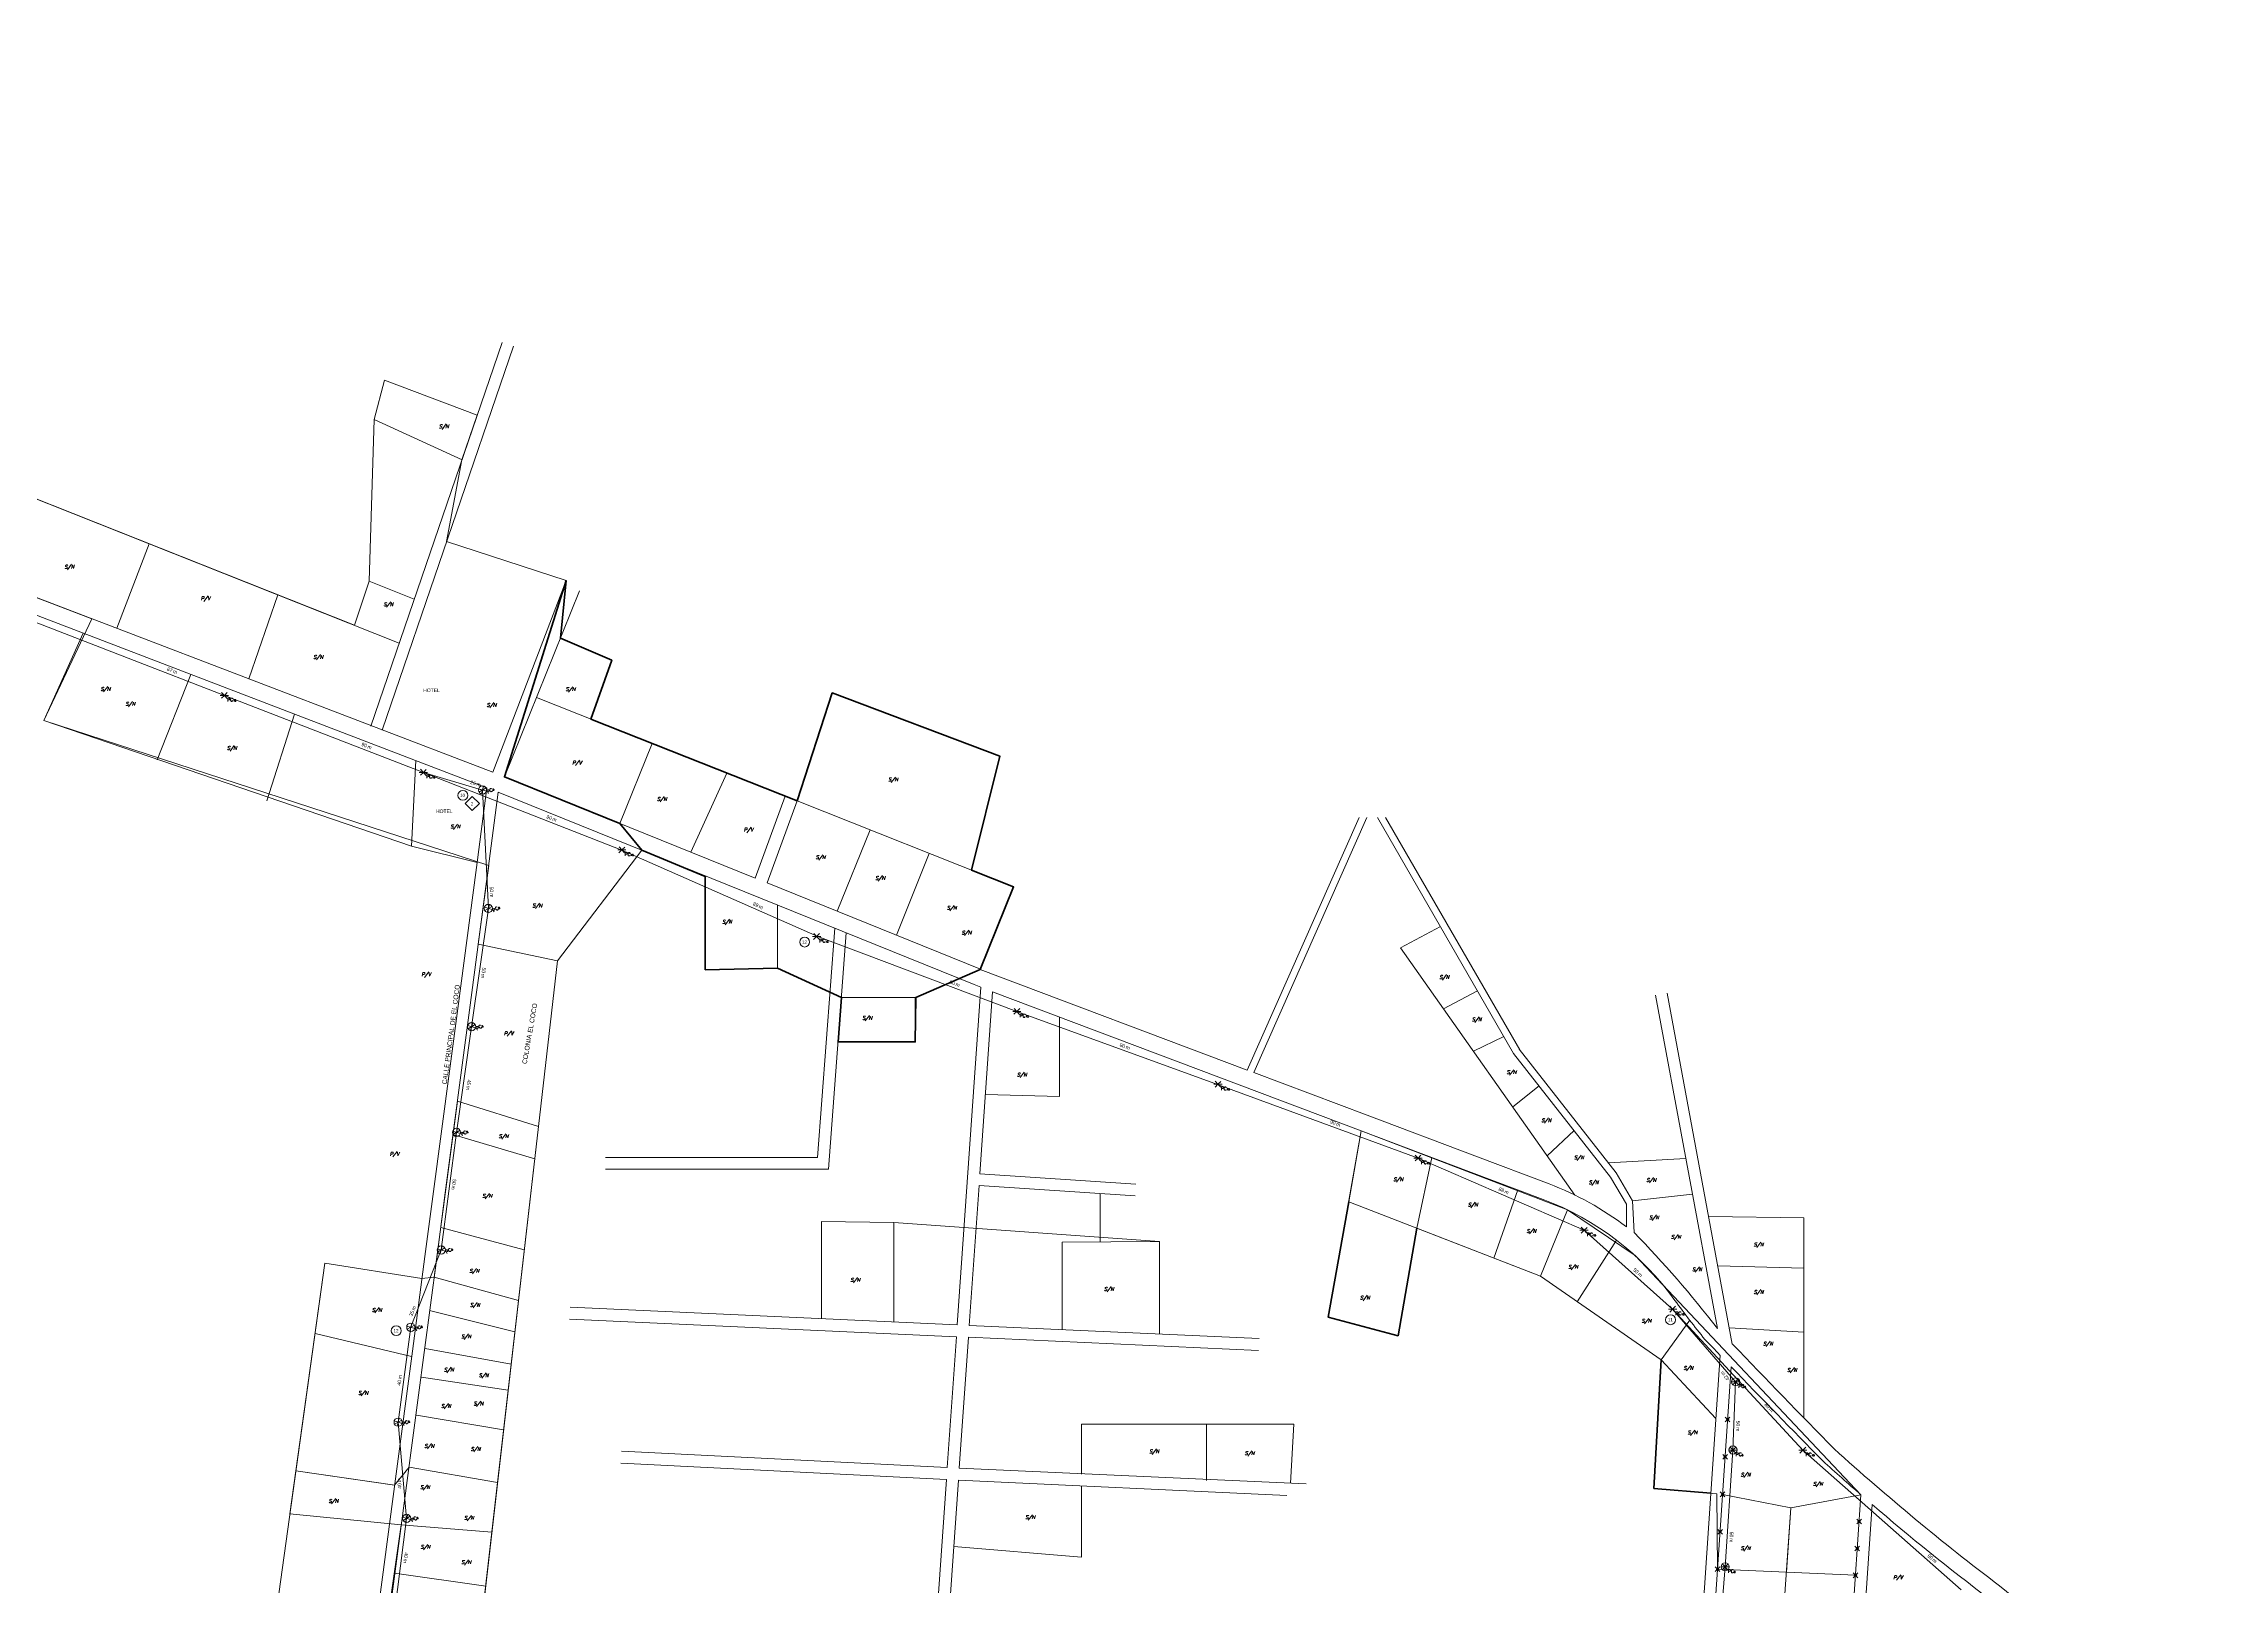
# Model space of a CAD drawing. Header units: metres. Extents: x 276196 to 280123, y 1482787 to 1490589.
# Drawn here: x 276991 to 277911, y 1489822 to 1490473 of the extents above; entities that cross this region are included whole.
import ezdxf
from ezdxf.enums import TextEntityAlignment as Align

# ---------------------------------------------------------------- set-up
doc = ezdxf.new("R2010")
doc.units = ezdxf.units.M
doc.header["$PDMODE"] = 35
doc.header["$PDSIZE"] = 1
for name, color, linetype, lineweight in [('_ADDRESSDIBUJO', 7, 'Continuous', 0), ('_COMODINBASETEXT', 1, 'Continuous', 0), ('_HOUSECOUNT', 7, 'Continuous', 0), ('_LOTLINE', 9, 'Continuous', 0), ('_MICROZONES', 2, 'Continuous', 0), ('_POLEPED', 7, 'Continuous', 0), ('_STRAND', 3, 'Continuous', 0), ('_STRANDDISTANCE', 3, 'Continuous', 0), ('_STREET', 5, 'Continuous', 0)]:
    doc.layers.add(name, color=color, linetype=linetype, lineweight=lineweight)
doc.styles.add('Address', font='ITALICS.shx', dxfattribs={"height": 1.5})
doc.styles.add('ROMANS', font='romans.shx', dxfattribs={"height": 0.2})
doc.styles.get("Standard").update_dxf_attribs({"font": 'arial.ttf'})
doc.styles.add('Style-ENGINEERING', font='ENGINEERING.shx')

# ---------------------------------------------------------------- blocks, each defined once
blk = doc.blocks.new('PC15_E')
at = {"layer": '_POLEPED', "color": 1}
for p, q in [((-1.74, 0), (0, 0)), ((-1.19, 1.27), (0, 0)), ((0, 0), (1.24, 1.22)), ((0, 0), (1.74, 0)), ((-1.24, -1.22), (0, 0)), ((0, 0), (1.19, -1.27))]:
    blk.add_line(p, q, dxfattribs=at)
at = {"layer": '_POLEPED', "linetype": 'Continuous', "style": 'ROMANS'}
for s, height, p in [('PC', 1.391, (1.18, -2.51)), ('15', 0.732, (3.72, -2.51))]:
    blk.add_text(s, height=height, rotation=359.64776, dxfattribs=at).set_placement(p)
blk = doc.blocks.new('PC8_N')
at = {"layer": '_POLEPED', "color": 1}
for p, q in [((-1.24, -1.22), (1.24, 1.22)), ((-1.19, 1.27), (1.19, -1.27)), ((-1.74, 0), (1.74, 0))]:
    blk.add_line(p, q, dxfattribs=at)
blk.add_circle((0, 0), 1.74, dxfattribs=at)
at = {"layer": '_POLEPED', "linetype": 'Continuous', "style": 'ROMANS'}
for s, height, p in [('PC', 1.391, (1.18, -2.51)), ('8', 0.732, (3.72, -2.51))]:
    blk.add_text(s, height=height, rotation=359.64776, dxfattribs=at).set_placement(p)
blk = doc.blocks.new('PV')
at = {"layer": '_ADDRESSDIBUJO', "color": 7, "linetype": 'Continuous', "lineweight": 0, "style": 'Address'}
blk.add_text('P/V', height=1.5, dxfattribs=at).set_placement((2.09, 0.23), align=Align.CENTER)
blk = doc.blocks.new('SN')
at = {"layer": '_ADDRESSDIBUJO', "color": 7, "linetype": 'Continuous', "lineweight": 0, "style": 'Address'}
blk.add_text('S/N', height=1.5, dxfattribs=at).set_placement((2, 0), align=Align.CENTER)
blk = doc.blocks.new('PC6_N')
at = {"layer": '_POLEPED', "color": 1}
for p, q in [((-1.23, -1.23), (1.25, 1.21)), ((-1.18, 1.26), (1.2, -1.28)), ((-1.73, -0.01), (1.75, -0.01))]:
    blk.add_line(p, q, dxfattribs=at)
blk.add_circle((0.01, -0.01), 1.74, dxfattribs=at)
at = {"layer": '_POLEPED', "linetype": 'Continuous', "style": 'ROMANS'}
for s, height, p in [('PC', 1.391, (1.19, -2.52)), ('6', 0.732, (3.73, -2.52))]:
    blk.add_text(s, height=height, rotation=359.64776, dxfattribs=at).set_placement(p)
blk = doc.blocks.new('*U57')
at = {"layer": '_STRANDDISTANCE'}
blk.add_text('m', height=1.5, dxfattribs=at).set_placement((1.57, 0))
at = {"layer": '_STRANDDISTANCE', "flags": 4}
blk.add_attdef('?', text='', height=1.5, dxfattribs=at).set_placement((1.17, 0), align=Align.RIGHT)
blk = doc.blocks.new('HCRES_12')
at = {"layer": '_HOUSECOUNT', "color": 1, "linetype": 'Continuous', "lineweight": 0}
blk.add_ellipse((0, 0), major_axis=(-1.48, 1.48), ratio=1, start_param=3.926991, end_param=10.210176, dxfattribs=at)
at = {"layer": '_HOUSECOUNT', "color": 7, "linetype": 'Continuous', "lineweight": 0, "style": 'Style-ENGINEERING'}
blk.add_text('12', height=1.35, dxfattribs=at).set_placement((-0.08, 0), align=Align.MIDDLE_CENTER)
blk = doc.blocks.new('HCCOM_2')
at = {"layer": '_HOUSECOUNT', "color": 3, "linetype": 'Continuous', "lineweight": 0, "flags": 128}
blk.add_lwpolyline([(-2.86, 0.15), (0.11, 3.12), (3.08, 0.15), (0.11, -2.82), (-2.86, 0.15)], close=True, dxfattribs=at)
at = {"layer": '_HOUSECOUNT', "color": 7, "linetype": 'Continuous', "lineweight": 0, "style": 'Style-ENGINEERING'}
blk.add_text('2', height=1.35, dxfattribs=at).set_placement((0, 0), align=Align.MIDDLE_CENTER)
blk = doc.blocks.new('HCRES_10')
at = {"layer": '_HOUSECOUNT', "color": 1, "linetype": 'Continuous', "lineweight": 0}
blk.add_circle((0.14, 0), 2.1, dxfattribs=at)
at = {"layer": '_HOUSECOUNT', "color": 7, "linetype": 'Continuous', "lineweight": 0, "style": 'Style-ENGINEERING'}
blk.add_text('10', height=1.35, dxfattribs=at).set_placement((0, 0), align=Align.MIDDLE_CENTER)
blk = doc.blocks.new('HCRES_11')
at = {"layer": '_HOUSECOUNT', "color": 1, "linetype": 'Continuous', "lineweight": 0}
blk.add_circle((0.14, 0), 2.1, dxfattribs=at)
at = {"layer": '_HOUSECOUNT', "color": 7, "linetype": 'Continuous', "lineweight": 0, "style": 'Style-ENGINEERING'}
blk.add_text('11', height=1.35, dxfattribs=at).set_placement((0.06, 0), align=Align.MIDDLE_CENTER)

msp = doc.modelspace()

# ---------------------------------------------------------------- linework, layer by layer
at = {"layer": '_LOTLINE', "color": 9}
for p, q in [((277180.28, 1490165.47), (276377.27, 1490472.6)), ((277140.83, 1490219.9), (276821.03, 1490346.78)), ((277128.84, 1490184.86), (277184.21, 1490346.62)), ((277133.57, 1490183.24), (277188.94, 1490345)), ((277130.18, 1490314.21), (277134.62, 1490330.78)), ((277134.62, 1490330.78), (277173.73, 1490316.02)), ((277167.27, 1490297.14), (277130.18, 1490314.21)), ((277177.78, 1490158.93), (276879.85, 1490272.88)), ((277021.63, 1490226.15), (277035.3, 1490261.77)), ((277211.21, 1490246.32), (277160.76, 1490262.68)), ((277077.3, 1490204.86), (277089.66, 1490240.2)), ((277128.18, 1490245.98), (277121.96, 1490227.39)), ((277147.15, 1490238.35), (277128.18, 1490245.98)), ((277180.28, 1490165.47), (277211.21, 1490246.32)), ((277185.18, 1490163.49), (277216.84, 1490241.97)), ((277007.52, 1490224.05), (276990.91, 1490187.22)), ((277208.78, 1490221.98), (277230.44, 1490212.66)), ((277230.44, 1490212.66), (277221.61, 1490187.85)), ((277052.97, 1490206.67), (277038.65, 1490170.74)), ((277303.61, 1490155.32), (277198.68, 1490196.95)), ((277308.61, 1490153.34), (277323.44, 1490198.86)), ((277323.44, 1490198.86), (277394.09, 1490172.24)), ((277145.95, 1490134.22), (276990.91, 1490187.22)), ((277096.67, 1490189.95), (277084.96, 1490153.34)), ((277233.89, 1490143.84), (277247.49, 1490177.58)), ((277145.95, 1490134.22), (277147.85, 1490170.43)), ((277263.78, 1490131.78), (277279.01, 1490165.08)), ((277394.09, 1490172.24), (277382.11, 1490124.17)), ((277383.32, 1490076), (277182.56, 1490157)), ((277290.97, 1490120.81), (277185.18, 1490163.49)), ((277290.97, 1490120.81), (277303.61, 1490155.32)), ((277296, 1490118.78), (277308.61, 1490153.34)), ((277399.91, 1490117.11), (277308.61, 1490153.34)), ((277498.42, 1490039.88), (277545.64, 1490146.41)), ((277501.23, 1490038.82), (277548.92, 1490146.41)), ((277553.33, 1490146.41), (277610.81, 1490046.85)), ((277556.79, 1490146.41), (277613.41, 1490048.35)), ((277325.53, 1490106.86), (277339.42, 1490141.11)), ((277145.95, 1490134.22), (277173.64, 1490127.33)), ((277207.56, 1490085.93), (277243.12, 1490132.57)), ((277350.59, 1490096.75), (277364.33, 1490131.23)), ((277269.89, 1490121.51), (277269.89, 1490082.2)), ((277385.94, 1490082.49), (277296, 1490118.78)), ((277300.35, 1490109.48), (277300.35, 1490082.81)), ((277385.94, 1490082.49), (277399.91, 1490117.11)), ((277317.27, 1490003.04), (277324.45, 1490099.75)), ((277563.13, 1490091.42), (277579.92, 1490100.35)), ((277174.13, 1490092.93), (277207.56, 1490085.93)), ((277321.91, 1489998.04), (277329.32, 1490097.78)), ((277636.67, 1489987.17), (277563.13, 1490091.42)), ((277207.56, 1490085.93), (277139.01, 1489489.52)), ((277269.89, 1490082.2), (277300.35, 1490082.81)), ((277385.87, 1490082.31), (277498.42, 1490039.88)), ((277376.13, 1489932.45), (277386.09, 1490074.88)), ((277383.32, 1490076), (277386.09, 1490074.88)), ((277385.7, 1489996.19), (277391.07, 1490072.87)), ((277391.07, 1490072.87), (277546.55, 1490014.26)), ((277581.23, 1490065.76), (277595.53, 1490073.32)), ((277703.04, 1489924.39), (277675.58, 1490072.3)), ((277327.25, 1490070.49), (277358.65, 1490070.49)), ((277358.44, 1490051.78), (277358.44, 1490070.49)), ((277696.74, 1489930.97), (277670.66, 1490071.39)), ((277419.26, 1490062.24), (277419.26, 1490028.77)), ((277593.88, 1490047.84), (277606.69, 1490053.97)), ((277325.62, 1490051.78), (277358.44, 1490051.78)), ((277610.81, 1490046.85), (277651.72, 1489994.76)), ((277613.17, 1490048.7), (277654.08, 1489996.61)), ((277501.23, 1490038.82), (277549.01, 1490020.81)), ((277165.36, 1490026.77), (277199.53, 1490016.07)), ((277419.26, 1490028.77), (277388.04, 1490029.62)), ((277610.45, 1490024.35), (277621.51, 1490033.23)), ((277549.01, 1490020.81), (277594.37, 1490003.71)), ((277163.43, 1490012.76), (277197.97, 1490002.53)), ((277546.55, 1490014.26), (277541.23, 1489984.34)), ((277546.55, 1490014.26), (277591.9, 1489997.16)), ((277624.95, 1490003.79), (277636.3, 1490014.39)), ((277227.85, 1490003.04), (277317.27, 1490003.04)), ((277576.32, 1490003.03), (277570.02, 1489973.17)), ((277576.32, 1490003.03), (277576.32, 1490003.03)), ((277576.32, 1490003.03), (277576.32, 1490003.03)), ((277594.37, 1490003.71), (277625.74, 1489991.88)), ((277650.8, 1490000.79), (277683.42, 1490002.67)), ((277227.85, 1489998.04), (277321.91, 1489998.04)), ((277381.22, 1489932.22), (277385.35, 1489991.2)), ((277385.35, 1489991.2), (277451.2, 1489986.86)), ((277385.7, 1489996.19), (277451.53, 1489991.85)), ((277591.9, 1489997.16), (277623.28, 1489985.33)), ((277612.62, 1489989.35), (277602.43, 1489960.59)), ((277651.72, 1489994.76), (277658.35, 1489983.28)), ((277654.08, 1489996.61), (277660.95, 1489984.78)), ((277436.48, 1489987.83), (277436.45, 1489967.41)), ((277541.23, 1489984.34), (277622.12, 1489952.95)), ((277633.56, 1489980.9), (277622.12, 1489952.95)), ((277658.35, 1489983.28), (277658.35, 1489973.8)), ((277660.95, 1489984.78), (277686.23, 1489987.53)), ((277660.95, 1489984.78), (277661.58, 1489971.46)), ((277158.29, 1489973.49), (277193.55, 1489964.1)), ((277318.94, 1489976.01), (277318.94, 1489935.06)), ((277349.45, 1489975.64), (277318.94, 1489976.01)), ((277349.45, 1489975.64), (277349.45, 1489933.67)), ((277461.5, 1489967.6), (277349.45, 1489975.64)), ((277733.18, 1489977.64), (277693.06, 1489978.14)), ((277733.18, 1489893.29), (277733.18, 1489977.64)), ((277420.45, 1489967.29), (277461.5, 1489967.6)), ((277420.45, 1489930.44), (277420.45, 1489967.29)), ((277461.5, 1489928.57), (277461.5, 1489967.6)), ((277654.2, 1489968.16), (277637.62, 1489942.24)), ((277109.42, 1489958.53), (277087.33, 1489800.03)), ((277150.39, 1489951.96), (277109.42, 1489958.53)), ((277155.51, 1489952.56), (277191.09, 1489942.69)), ((277622.12, 1489952.95), (277673.02, 1489917.79)), ((277696.91, 1489957.42), (277733.18, 1489956.37)), ((277153.59, 1489938.52), (277189.58, 1489929.53)), ((277212.66, 1489934.89), (277375.78, 1489927.47)), ((277212.89, 1489939.88), (277376.13, 1489932.45)), ((277685.05, 1489934.46), (277673.02, 1489917.79)), ((277146.03, 1489919.07), (277105.27, 1489928.79)), ((277371.92, 1489872.29), (277375.78, 1489927.47)), ((277377.01, 1489872.04), (277380.87, 1489927.23)), ((277380.87, 1489927.23), (277503.18, 1489921.67)), ((277381.22, 1489932.22), (277503.41, 1489926.66)), ((277733.18, 1489929.45), (277701.78, 1489931.17)), ((277151.8, 1489922.55), (277188.01, 1489915.87)), ((277673.02, 1489917.79), (277696.06, 1489893.05)), ((277676.97, 1489606.36), (277697.84, 1489919.7)), ((277150.14, 1489910.42), (277186.75, 1489904.9)), ((277695.16, 1489804.29), (277702.52, 1489914.83)), ((277148.07, 1489894.38), (277184.83, 1489888.22)), ((277428.55, 1489869.46), (277428.55, 1489890.65)), ((277428.55, 1489890.65), (277518.09, 1489890.65)), ((277481.31, 1489866.82), (277481.31, 1489890.65)), ((277518.09, 1489890.65), (277516.75, 1489865.76)), ((277234.47, 1489879.17), (277371.92, 1489872.29)), ((277138.92, 1489864.9), (277097.21, 1489870.95)), ((277144.96, 1489872.42), (277182.27, 1489865.95)), ((277234.22, 1489874.18), (277371.57, 1489867.3)), ((277377.01, 1489872.04), (277523.31, 1489865.47)), ((277367.64, 1489811.15), (277371.57, 1489867.3)), ((277372.72, 1489810.91), (277376.66, 1489867.05)), ((277376.66, 1489867.05), (277515.16, 1489860.47)), ((277428.55, 1489864.59), (277428.55, 1489834.53)), ((277698.94, 1489861.02), (277727.72, 1489855.27)), ((277727.72, 1489855.27), (277757.27, 1489860.84)), ((277753.46, 1489804.26), (277757.27, 1489860.84)), ((277727.72, 1489855.27), (277716.22, 1489689.12)), ((277756.72, 1489778.26), (277762, 1489856.75)), ((277141.66, 1489848.12), (277179.87, 1489845.05)), ((277374.69, 1489838.98), (277428.55, 1489834.53)), ((277138.75, 1489827.76), (277177.26, 1489822.35)), ((277696.83, 1489829.43), (277754.98, 1489826.89))]:
    msp.add_line(p, q, dxfattribs=at)
at = {"layer": '_LOTLINE', "lineweight": 70}
for p, q in [((277541.23, 1489984.34), (277532.59, 1489935.65)), ((277562.16, 1489927.91), (277570.02, 1489973.17)), ((277532.59, 1489935.65), (277562.16, 1489927.91)), ((277669.87, 1489863.55), (277673.02, 1489917.79)), ((277693.96, 1489861.46), (277669.87, 1489863.55))]:
    msp.add_line(p, q, dxfattribs=at)
at = {"layer": '_LOTLINE', "color": 9, "flags": 128}
for points in [[(277177.78, 1490158.93), (277173.39, 1490125.34), (277165.5, 1490065.85)], [(277182.56, 1490157), (277178.35, 1490124.68), (277170.46, 1490065.19)], [(277165.5, 1490065.85), (277155.27, 1489988.73)], [(277170.46, 1490065.19), (277160.23, 1489988.08)], [(277155.27, 1489988.73), (277151.63, 1489961.33)], [(277160.23, 1489988.08), (277156.59, 1489960.68)], [(277151.63, 1489961.33), (277146.34, 1489921.44), (277139.19, 1489867.5), (277130.18, 1489799.56), (277121.8, 1489736.4), (277115.42, 1489688.3), (277102.07, 1489607.27), (277089.08, 1489513.99), (277085.06, 1489485.13), (277082.49, 1489471.79), (277082.49, 1489417.52), (277082.49, 1489297.66), (277085.08, 1489194.76), (277085.94, 1489160.49)], [(277156.59, 1489960.68), (277151.3, 1489920.78), (277144.14, 1489866.84), (277135.13, 1489798.9), (277126.75, 1489735.74), (277120.36, 1489687.56), (277107.01, 1489606.52), (277094.03, 1489513.3), (277090, 1489484.31), (277087.49, 1489471.31), (277087.49, 1489417.52), (277087.49, 1489297.72), (277088.36, 1489263.29)]]:
    msp.add_lwpolyline(points, dxfattribs=at)
at = {"layer": '_LOTLINE', "color": 9}
for centre, radius, start, end in [((277580.51, 1489871.88), 128.24, 52.62769, 69.34429), ((277580.51, 1489871.88), 121.24, 35.79108, 69.34429), ((277322.05, 1489641.2), 473.65, 37.71667, 44.20648), ((277960.66, 1490145.97), 347.42, 215.79108, 219.21375), ((281376.18, 1493452.87), 5100.34, 223.74365, 223.84671), ((281376.18, 1493452.87), 5093.34, 223.84928, 224.54325), ((281376.18, 1493452.87), 5100.34, 223.92265, 224.54548), ((278423.86, 1490627.58), 1008.99, 227.79578, 232.93258), ((278423.86, 1490627.58), 1015.99, 227.78455, 228.99651), ((278423.86, 1490627.58), 1015.99, 229.34945, 232.92351), ((280397.64, 1492932.76), 4042.32, 230.30283, 232.02928)]:
    msp.add_arc(centre, radius, start, end, dxfattribs=at)
for p in [(277701.04, 1489892.6), (277699.99, 1489876.81), (277698.94, 1489861.02), (277697.89, 1489845.23), (277756.5, 1489849.52), (277755.74, 1489838.21), (277696.83, 1489829.43), (277754.98, 1489826.89)]:
    msp.add_point(p, dxfattribs=at)
at = {"layer": '_MICROZONES'}
for points in [[(276990.91, 1490187.22), (277178.53, 1490126.11), (277174.13, 1490092.93), (277207.56, 1490085.93), (277243.12, 1490132.57), (277233.89, 1490143.84), (277185.18, 1490163.49), (277211.21, 1490246.32), (277160.76, 1490262.68), (277167.25, 1490297.15), (277173.73, 1490316.02), (277134.62, 1490330.78), (277130.18, 1490314.21), (277128.18, 1490245.98), (277121.96, 1490227.39), (276821.03, 1490346.78), (276805.9, 1490308.66), (277011.16, 1490230.15)], [(277532.59, 1489935.65), (277562.16, 1489927.91), (277570.02, 1489973.17), (277622.12, 1489952.95), (277673.02, 1489917.79), (277669.87, 1489863.55), (277696.45, 1489861.24), (277696.83, 1489829.43), (277725.91, 1489828.16), (277727.72, 1489855.27), (277757.27, 1489860.84), (277661.99, 1489961.66), (277633.56, 1489980.9), (277546.55, 1490014.26)], [(277097.21, 1489870.95), (277138.84, 1489864.92), (277144.96, 1489872.42), (277182.27, 1489865.95), (277151.74, 1489600.33), (277107.01, 1489606.52), (277141.66, 1489848.12), (277094.68, 1489852.77)]]:
    msp.add_lwpolyline(points, close=True, dxfattribs=at)
at = {"layer": '_MICROZONES', "lineweight": 70}
msp.add_lwpolyline([(277211.21, 1490246.32), (277185.18, 1490163.49), (277233.89, 1490143.84), (277243.12, 1490132.57), (277269.89, 1490121.51), (277269.89, 1490082.2), (277300.35, 1490082.81), (277327.29, 1490070.49), (277325.9, 1490051.78), (277358.44, 1490051.78), (277358.65, 1490070.49), (277385.87, 1490082.31), (277399.91, 1490117.11), (277382.11, 1490124.17), (277394.09, 1490172.24), (277323.44, 1490198.86), (277308.61, 1490153.34), (277221.61, 1490187.85), (277230.44, 1490212.66), (277208.78, 1490221.98)], close=True, dxfattribs=at)
at = {"layer": '_MICROZONES'}
for points in [[(277191.09, 1489942.69), (277199.53, 1490016.07), (277165.36, 1490026.77), (277155.51, 1489952.56)], [(277155.51, 1489952.56), (277155.51, 1489952.56), (277150.39, 1489951.96), (277109.42, 1489958.53), (277097.21, 1489870.95)], [(277097.21, 1489870.95), (277138.84, 1489864.92), (277144.96, 1489872.42), (277182.27, 1489865.95), (277191.09, 1489942.69), (277191.09, 1489942.69)]]:
    msp.add_lwpolyline(points, dxfattribs=at)
at = {"layer": '_STRAND'}
for p, q in [((277067.05, 1490197.84), (276985.82, 1490229.29)), ((277150.96, 1490165.4), (277067.05, 1490197.84)), ((277234.61, 1490132.52), (277150.96, 1490165.4)), ((277150.96, 1490165.4), (277175.94, 1490157.95)), ((277175.94, 1490157.95), (277178.39, 1490108.01)), ((277317.28, 1490096.2), (277234.61, 1490132.52)), ((277178.39, 1490108.01), (277171.32, 1490058.18)), ((277401.27, 1490064.63), (277317.28, 1490096.2)), ((277485.94, 1490033.74), (277401.27, 1490064.63)), ((277171.32, 1490058.18), (277164.94, 1490013.61)), ((277570.47, 1490002.77), (277485.94, 1490033.74)), ((277164.94, 1490013.61), (277158.5, 1489964.04)), ((277640.53, 1489972.36), (277570.47, 1490002.77)), ((277677.86, 1489939.09), (277640.53, 1489972.36)), ((277158.5, 1489964.04), (277145.7, 1489931.6)), ((277732.77, 1489879.62), (277677.86, 1489939.09)), ((277677.86, 1489939.09), (277704.43, 1489908.45)), ((277145.7, 1489931.6), (277140.33, 1489891.45)), ((277704.43, 1489908.45), (277703.29, 1489879.69)), ((277140.33, 1489891.45), (277143.92, 1489850.9)), ((277703.29, 1489879.69), (277700.01, 1489830.45)), ((277799.57, 1489820.83), (277732.77, 1489879.62)), ((277143.92, 1489850.9), (277138.82, 1489810.9)), ((277700.01, 1489830.45), (277697.3, 1489797.03))]:
    msp.add_line(p, q, dxfattribs=at)

# ---------------------------------------------------------------- block references
at = {"layer": '_ADDRESSDIBUJO'}
for name, p in [('PV', (277056.96, 1490237.73)), ('PV', (277150.02, 1490079.23)), ('PV', (277184.86, 1490054.4)), ('PV', (277136.67, 1490003.51)), ('SN', (277706.63, 1489868.57)), ('SN', (277737.13, 1489864.68)), ('SN', (277706.63, 1489837.6)), ('PV', (277770.83, 1489825.06))]:
    msp.add_blockref(name, p, dxfattribs=at)
at = {"layer": '_HOUSECOUNT', "color": 1, "lineweight": 70, "zscale": 0.001}
for name, p in [('HCRES_10', (277167.51, 1490155.7)), ('HCCOM_2', (277171.5, 1490152.08))]:
    msp.add_blockref(name, p, dxfattribs=at)
at = {"layer": '_HOUSECOUNT', "color": 0, "lineweight": 70, "zscale": 0.001}
msp.add_blockref('HCRES_12', (277311.78, 1490093.85), dxfattribs=at)
at = {"layer": '_HOUSECOUNT', "lineweight": 70, "zscale": 0.001}
msp.add_blockref('HCRES_11', (277676.84, 1489934.63), dxfattribs=at)
at = {"layer": '_HOUSECOUNT'}
msp.add_blockref('HCRES_12', (277139.53, 1489930.02), dxfattribs=at)
at = {"layer": '_LOTLINE', "zscale": 0.001}
for name, p in [('SN', (277157.61, 1490310.48)), ('SN', (276999.64, 1490251.31)), ('SN', (277134.22, 1490235.48)), ('SN', (277104.62, 1490213.28)), ('SN', (277014.89, 1490199.79)), ('SN', (277211.02, 1490199.71)), ('SN', (277025.37, 1490193.51)), ('SN', (277177.72, 1490193.05)), ('SN', (277068.2, 1490174.89)), ('PV', (277213.63, 1490168.52)), ('SN', (277249.57, 1490153.4)), ('SN', (277347.08, 1490161.64)), ('PV', (277285.97, 1490140.22)), ('SN', (277316.5, 1490128.9)), ('SN', (277341.61, 1490120.06)), ('SN', (277196.98, 1490108.48)), ('SN', (277371.82, 1490107.51)), ('SN', (277277.05, 1490101.66)), ('SN', (277378.04, 1490097.08)), ('SN', (277579.54, 1490078.33)), ('SN', (277336.13, 1490061.12)), ('SN', (277593.23, 1490060.49)), ('SN', (277401.4, 1490037.19)), ('SN', (277607.9, 1490038.25)), ('SN', (277622.57, 1490017.96)), ('SN', (277182.8, 1490011.27)), ('SN', (277636.35, 1490002.29)), ('SN', (277560.13, 1489993.08)), ('SN', (277642.54, 1489991.78)), ('SN', (277666.84, 1489992.8)), ('SN', (277175.88, 1489986.13)), ('SN', (277591.58, 1489982.37)), ('SN', (277616.29, 1489971.29)), ('SN', (277668.02, 1489977)), ('SN', (277677.23, 1489968.81)), ('SN', (277712.11, 1489965.6)), ('SN', (277170.44, 1489954.51)), ('SN', (277331.11, 1489950.71)), ('SN', (277633.88, 1489956.16)), ('SN', (277686.16, 1489955.14)), ('SN', (277438.09, 1489946.85)), ('SN', (277546.06, 1489943.16)), ('SN', (277712.11, 1489945.57)), ('SN', (277170.74, 1489940.12)), ('SN', (277664.8, 1489933.41)), ('SN', (277166.99, 1489926.83)), ('SN', (277716.07, 1489923.81)), ('SN', (277159.7, 1489912.79)), ('SN', (277174.41, 1489910.44)), ('SN', (277682.48, 1489913.53)), ('SN', (277726.21, 1489912.68)), ('SN', (277158.52, 1489897.5)), ('SN', (277172.2, 1489898.53)), ('SN', (277684.2, 1489886.33)), ('SN', (277151.45, 1489880.69)), ('SN', (277171.01, 1489879.37)), ('SN', (277457.17, 1489878.36)), ('SN', (277497.42, 1489877.62)), ('SN', (277149.68, 1489863.31)), ('SN', (277168.22, 1489850.37)), ('SN', (277404.89, 1489850.63)), ('SN', (277149.82, 1489838.13)), ('SN', (277167.03, 1489831.66))]:
    msp.add_blockref(name, p, dxfattribs=at)
at = {"layer": '_MICROZONES', "zscale": 0.001}
for p in [(277129.34, 1489938), (277123.56, 1489903.03), (277111.04, 1489857.46)]:
    msp.add_blockref('SN', p, dxfattribs=at)
at = {"layer": '_POLEPED'}
for name, p in [('PC15_E', (277067.05, 1490197.84)), ('PC15_E', (277150.96, 1490165.4)), ('PC15_E', (277234.68, 1490132.69)), ('PC15_E', (277316.82, 1490096.2)), ('PC15_E', (277401.27, 1490064.63)), ('PC15_E', (277486.11, 1490033.91)), ('PC15_E', (277570.47, 1490002.77)), ('PC15_E', (277640.53, 1489972.36)), ('PC15_E', (277677.86, 1489939.09)), ('PC8_N', (277704.43, 1489908.45)), ('PC6_N', (277703.28, 1489879.7)), ('PC15_E', (277732.77, 1489879.62)), ('PC8_N', (277700.01, 1489830.45))]:
    msp.add_blockref(name, p, dxfattribs=at)
at = {"layer": '_POLEPED', "rotation": 29.99999999999882}
for p in [(277175.94, 1490157.95), (277178.39, 1490108.01), (277171.32, 1490058.18), (277164.94, 1490013.61), (277158.5, 1489964.04), (277145.67, 1489931.47), (277140.33, 1489891.45), (277143.92, 1489850.9)]:
    msp.add_blockref('PC8_N', p, dxfattribs=at)
at = {"layer": '_STRANDDISTANCE'}
ref = msp.add_blockref('*U57', (277043.72, 1490207.95), dxfattribs=dict(at, rotation=338.8346529531528))
ref.add_attrib('?', '87', dxfattribs={"height": 1.5, "rotation": 338.83465}).set_placement((277044.81, 1490207.53), align=Align.RIGHT)
ref = msp.add_blockref('*U57', (277125.76, 1490176.21), dxfattribs=dict(at, rotation=338.8598803053195))
ref.add_attrib('?', '90', dxfattribs={"height": 1.5, "rotation": 338.85988}).set_placement((277126.84, 1490175.79), align=Align.RIGHT)
ref = msp.add_blockref('*U57', (277171.73, 1490160.25), dxfattribs=dict(at, rotation=343.3932361962416))
ref.add_attrib('?', '26', dxfattribs={"height": 1.5, "rotation": 343.39324}).set_placement((277172.85, 1490159.91), align=Align.RIGHT)
ref = msp.add_blockref('*U57', (277203.74, 1490145.73), dxfattribs=dict(at, rotation=338.5404644180798))
ref.add_attrib('?', '90', dxfattribs={"height": 1.5, "rotation": 338.54046}).set_placement((277204.82, 1490145.3), align=Align.RIGHT)
at = {"layer": '_STRANDDISTANCE', "color": 1, "lineweight": 70, "zscale": 0.001}
msp.add_blockref('SN', (277162.44, 1490141.82), dxfattribs=at)
at = {"layer": '_STRANDDISTANCE'}
ref = msp.add_blockref('*U57', (277179, 1490115.98), dxfattribs=dict(at, rotation=272.8108926863826))
ref.add_attrib('?', '50', dxfattribs={"height": 1.5, "rotation": 272.81089}).set_placement((277179.06, 1490114.82), align=Align.RIGHT)
ref = msp.add_blockref('*U57', (277290.83, 1490108.91), dxfattribs=dict(at, rotation=336.2849606188119))
ref.add_attrib('?', '89', dxfattribs={"height": 1.5, "rotation": 336.28496}).set_placement((277291.9, 1490108.44), align=Align.RIGHT)
ref = msp.add_blockref('*U57', (277175.71, 1490082.02), dxfattribs=dict(at, rotation=261.9223787326366))
ref.add_attrib('?', '50', dxfattribs={"height": 1.5, "rotation": 261.92238}).set_placement((277175.55, 1490080.87), align=Align.RIGHT)
ref = msp.add_blockref('*U57', (277373.82, 1490076.01), dxfattribs=dict(at, rotation=339.3983798318039))
ref.add_attrib('?', '90', dxfattribs={"height": 1.5, "rotation": 339.39838}).set_placement((277374.91, 1490075.6), align=Align.RIGHT)
ref = msp.add_blockref('*U57', (277445.58, 1490049.53), dxfattribs=dict(at, rotation=339.9572503777238))
ref.add_attrib('?', '90', dxfattribs={"height": 1.5, "rotation": 339.95725}).set_placement((277446.67, 1490049.13), align=Align.RIGHT)
ref = msp.add_blockref('*U57', (277169.45, 1490034.82), dxfattribs=dict(at, rotation=261.9223787326366))
ref.add_attrib('?', '45', dxfattribs={"height": 1.5, "rotation": 261.92238}).set_placement((277169.29, 1490033.67), align=Align.RIGHT)
ref = msp.add_blockref('*U57', (277534.29, 1490017.09), dxfattribs=dict(at, rotation=339.8779457452226))
ref.add_attrib('?', '90', dxfattribs={"height": 1.5, "rotation": 339.87795}).set_placement((277535.39, 1490016.69), align=Align.RIGHT)
ref = msp.add_blockref('*U57', (277163.24, 1489992.83), dxfattribs=dict(at, rotation=261.9223787326366))
ref.add_attrib('?', '50', dxfattribs={"height": 1.5, "rotation": 261.92238}).set_placement((277163.07, 1489991.67), align=Align.RIGHT)
ref = msp.add_blockref('*U57', (277605.34, 1489988.73), dxfattribs=dict(at, rotation=336.5410688710218))
ref.add_attrib('?', '88', dxfattribs={"height": 1.5, "rotation": 336.54107}).set_placement((277606.4, 1489988.26), align=Align.RIGHT)
ref = msp.add_blockref('*U57', (277661.87, 1489954.68), dxfattribs=dict(at, rotation=318.2890904832046))
ref.add_attrib('?', '50', dxfattribs={"height": 1.5, "rotation": 318.28909}).set_placement((277662.74, 1489953.91), align=Align.RIGHT)
ref = msp.add_blockref('*U57', (277146.76, 1489937), dxfattribs=dict(at, rotation=68.4630947731514))
ref.add_attrib('?', '35', dxfattribs={"height": 1.5, "rotation": 68.46309}).set_placement((277147.19, 1489938.09), align=Align.RIGHT)
ref = msp.add_blockref('*U57', (277141.53, 1489907.94), dxfattribs=dict(at, rotation=82.37903636235698))
ref.add_attrib('?', '40', dxfattribs={"height": 1.5, "rotation": 82.37904}).set_placement((277141.68, 1489909.09), align=Align.RIGHT)
ref = msp.add_blockref('*U57', (277701.22, 1489910.62), dxfattribs=dict(at, rotation=130.9223334594375))
ref.add_attrib('?', '42', dxfattribs={"height": 1.5, "rotation": 130.92233}).set_placement((277700.45, 1489911.5), align=Align.RIGHT)
ref = msp.add_blockref('*U57', (277717.24, 1489897.92), dxfattribs=dict(at, rotation=312.7191843418433))
ref.add_attrib('?', '80', dxfattribs={"height": 1.5, "rotation": 312.71918}).set_placement((277718.03, 1489897.06), align=Align.RIGHT)
ref = msp.add_blockref('*U57', (277704.74, 1489890.91), dxfattribs=dict(at, rotation=267.7426175348727))
ref.add_attrib('?', '50', dxfattribs={"height": 1.5, "rotation": 267.74262}).set_placement((277704.69, 1489889.74), align=Align.RIGHT)
ref = msp.add_blockref('*U57', (277141.71, 1489864.59), dxfattribs=dict(at, rotation=95.06710896046776))
ref.add_attrib('?', '40', dxfattribs={"height": 1.5, "rotation": 95.06711}).set_placement((277141.6, 1489865.75), align=Align.RIGHT)
ref = msp.add_blockref('*U57', (277701.96, 1489844.11), dxfattribs=dict(at, rotation=267.7426175348727))
ref.add_attrib('?', '50', dxfattribs={"height": 1.5, "rotation": 267.74262}).set_placement((277701.91, 1489842.94), align=Align.RIGHT)
ref = msp.add_blockref('*U57', (277142.95, 1489835.5), dxfattribs=dict(at, rotation=261.9223787326366))
ref.add_attrib('?', '40', dxfattribs={"height": 1.5, "rotation": 261.92238}).set_placement((277142.79, 1489834.34), align=Align.RIGHT)
ref = msp.add_blockref('*U57', (277786.02, 1489834.09), dxfattribs=dict(at, rotation=318.6452926500054))
ref.add_attrib('?', '90', dxfattribs={"height": 1.5, "rotation": 318.64529}).set_placement((277786.89, 1489833.32), align=Align.RIGHT)

# ---------------------------------------------------------------- texts
at = {"layer": '_ADDRESSDIBUJO', "color": 0, "lineweight": 70}
for p in [(277150.93, 1490199.22), (277156.34, 1490148.24)]:
    msp.add_text('HOTEL', height=1.5, dxfattribs=at).set_placement(p)
at = {"layer": '_COMODINBASETEXT'}
msp.add_text('COLONIA EL COCO', height=2, rotation=80, dxfattribs=at).set_placement((277194.54, 1490042.31))
at = {"layer": '_STREET'}
msp.add_text('CALLE PRINCIPAL DE EL COCO', height=2, rotation=82.43219, dxfattribs=at).set_placement((277160.8, 1490033.75))

doc.saveas('drawing.dxf')
